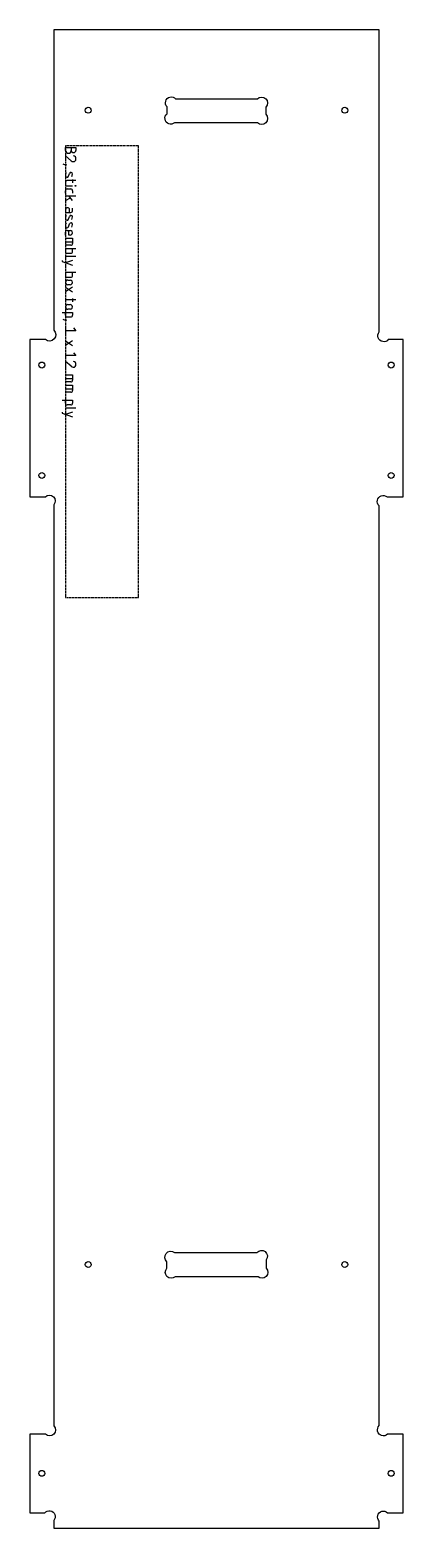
# Model space of a CAD drawing. Header units: millimetres. Extents: x -197 to -8, y -2395 to -1635.
import ezdxf

# ---------------------------------------------------------------- set-up
doc = ezdxf.new("R2010")
doc.units = ezdxf.units.MM
doc.linetypes.add('DASHED', pattern=[0.75, 0.5, -0.25])
doc.layers.get('0').update_dxf_attribs({"linetype": 'CONTINUOUS'})
doc.layers.add('1', color=7, linetype='DASHED')

msp = doc.modelspace()

# ---------------------------------------------------------------- linework, layer by layer
for p, q in [((-179.17, -1696.08), (-179.17, -1694.62)), ((-179.17, -1694.62), (-173.9, -1694.62)), ((-176.24, -1694.62), (-176.24, -1696.08)), ((-173.9, -1694.62), (-173.9, -1696.08)), ((-176.24, -1701.35), (-179.17, -1698.86)), ((-179.17, -1698.86), (-179.17, -1701.79)), ((-179.17, -1703.54), (-180.34, -1703.1)), ((-179.17, -1703.54), (-179.17, -1703.25)), ((-179.17, -1703.25), (-178.88, -1703.25)), ((-178.88, -1703.54), (-179.17, -1703.54)), ((-178.88, -1703.25), (-178.88, -1703.54)), ((-177.71, -1709.25), (-177.12, -1707.78)), ((-179.17, -1712.32), (-179.17, -1712.61)), ((-179.17, -1714.07), (-175.66, -1714.07)), ((-179.17, -1717.73), (-179.17, -1716.56)), ((-173.9, -1711.44), (-178.29, -1711.44)), ((-178.29, -1715.68), (-176.54, -1715.68)), ((-175.66, -1710.86), (-175.66, -1712.61)), ((-175.66, -1716.56), (-175.66, -1717.73)), ((-174.2, -1713.93), (-173.9, -1713.93)), ((-174.2, -1714.22), (-174.2, -1713.93)), ((-173.9, -1714.22), (-174.2, -1714.22)), ((-173.9, -1713.93), (-173.9, -1714.22)), ((-179.17, -1719.19), (-173.9, -1719.19)), ((-179.17, -1721.53), (-176.68, -1720.22)), ((-175.66, -1721.53), (-177.41, -1719.19)), ((-179.17, -1726.21), (-179.17, -1727.53)), ((-179.17, -1727.53), (-176.54, -1727.53)), ((-177.71, -1731.04), (-177.12, -1729.58)), ((-177.12, -1727.53), (-177.12, -1726.21)), ((-175.66, -1726.65), (-175.66, -1725.48)), ((-179.17, -1739.08), (-179.17, -1737.62)), ((-178.29, -1736.74), (-176.83, -1736.74)), ((-177.71, -1734.84), (-177.12, -1733.38)), ((-177.41, -1739.08), (-177.41, -1736.74)), ((-176.83, -1739.08), (-177.41, -1739.08)), ((-179.17, -1740.69), (-175.66, -1740.69)), ((-179.17, -1742.45), (-175.66, -1742.45)), ((-176.54, -1744.2), (-179.17, -1744.2)), ((-173.9, -1745.96), (-179.17, -1745.96)), ((-179.17, -1745.96), (-179.17, -1747.42)), ((-175.66, -1740.69), (-175.66, -1743.32)), ((-175.66, -1747.42), (-175.66, -1745.96)), ((-180.92, -1751.95), (-180.92, -1752.54)), ((-180.92, -1752.54), (-175.66, -1754.29)), ((-175.66, -1751.95), (-179.17, -1753.12)), ((-178.29, -1748.3), (-176.54, -1748.3)), ((-173.9, -1749.9), (-178.29, -1749.9)), ((-173.9, -1758.09), (-179.17, -1758.09)), ((-179.17, -1758.09), (-179.17, -1759.56)), ((-178.29, -1760.43), (-176.54, -1760.43)), ((-178, -1761.9), (-176.83, -1761.9)), ((-175.66, -1759.56), (-175.66, -1758.09)), ((-179.17, -1765.55), (-175.66, -1767.89)), ((-175.66, -1765.55), (-179.17, -1767.89)), ((-176.83, -1764.24), (-178, -1764.24)), ((-180.92, -1778.28), (-175.66, -1778.28)), ((-179.17, -1772.72), (-179.17, -1773.01)), ((-179.17, -1779.74), (-179.17, -1778.28)), ((-173.9, -1771.84), (-178.29, -1771.84)), ((-178, -1774.33), (-176.83, -1774.33)), ((-176.83, -1776.67), (-178, -1776.67)), ((-175.66, -1771.26), (-175.66, -1773.01)), ((-175.66, -1778.28), (-175.66, -1779.74)), ((-179.17, -1782.37), (-180.34, -1781.93)), ((-179.17, -1782.37), (-179.17, -1782.08)), ((-179.17, -1782.08), (-178.88, -1782.08)), ((-178.88, -1782.37), (-179.17, -1782.37)), ((-178.88, -1782.08), (-178.88, -1782.37)), ((-176.54, -1780.62), (-178.29, -1780.62)), ((-179.17, -1786.17), (-179.17, -1789.1)), ((-173.9, -1787.64), (-179.17, -1787.64)), ((-179.17, -1792.76), (-175.66, -1795.1)), ((-175.66, -1792.76), (-179.17, -1795.1)), ((-175.07, -1786.17), (-173.9, -1787.64)), ((-179.17, -1798.75), (-179.17, -1801.68)), ((-173.9, -1800.21), (-179.17, -1800.21)), ((-175.07, -1798.75), (-173.9, -1800.21)), ((-176.24, -1805.63), (-179.17, -1803.14)), ((-179.17, -1803.14), (-179.17, -1806.06)), ((-179.17, -1810.01), (-175.66, -1810.01)), ((-179.17, -1811.77), (-175.66, -1811.77)), ((-176.54, -1813.52), (-179.17, -1813.52)), ((-179.17, -1815.28), (-175.66, -1815.28)), ((-175.66, -1810.01), (-175.66, -1812.65)), ((-175.66, -1815.28), (-175.66, -1817.91)), ((-180.92, -1822.88), (-175.66, -1822.88)), ((-179.17, -1817.03), (-175.66, -1817.03)), ((-176.54, -1818.79), (-179.17, -1818.79)), ((-179.17, -1824.35), (-179.17, -1822.88)), ((-175.66, -1822.88), (-175.66, -1824.35)), ((-180.92, -1828.88), (-180.92, -1829.46)), ((-180.92, -1829.46), (-175.66, -1831.22)), ((-175.66, -1828.88), (-179.17, -1830.05)), ((-176.54, -1825.22), (-178.29, -1825.22)), ((-173.9, -1826.83), (-178.29, -1826.83))]:
    msp.add_line(p, q)
for points in [[(-20.17, -2343.06), (-20.17, -1876.43, -1), (-16.24, -1871.9), (-8.17, -1871.9), (-8.17, -1792.1), (-15.61, -1792.1, -1), (-20.17, -1788.2), (-20.17, -1635), (-185.17, -1635), (-185.17, -1787.26, -1), (-189.37, -1792.1), (-197.17, -1792.1), (-197.17, -1871.9), (-189.35, -1871.9, -1), (-185.17, -1875.86), (-185.17, -2343.16, -1), (-189.36, -2347.45), (-197.17, -2347.45), (-197.17, -2387.25), (-189.73, -2387.25, -1), (-185.17, -2391.15), (-185.17, -2395), (-20.17, -2395), (-20.17, -2391.56, -1), (-15.99, -2387.25), (-8.17, -2387.25), (-8.17, -2347.45), (-16.08, -2347.45, -1)], [(-81.89, -1682.1), (-123.89, -1682.1, -1), (-127.71, -1677.47), (-127.71, -1674.05, -1), (-123.37, -1669.9), (-81.97, -1669.9, -1), (-77.71, -1674.12), (-77.71, -1677.8, -1)], [(-77.47, -2258.92), (-77.47, -2263.21, -0.952783), (-81.63, -2267.52), (-123.6, -2267.52, -0.97629), (-127.77, -2263.21), (-127.77, -2259.87, -1), (-123.97, -2255.22), (-82.19, -2255.22, -0.973309)]]:
    msp.add_lwpolyline(points, format="xyb", close=True)
for centre in [(-167.67, -1675.74), (-37.67, -1675.74), (-191.17, -1805), (-14.17, -1805), (-191.17, -1861), (-14.17, -1861), (-167.67, -2261.32), (-37.67, -2261.32), (-191.17, -2367.25), (-14.17, -2367.25)]:
    msp.add_circle(centre, 1.5)
for centre, radius, start, end in [((-177.71, -1696.08), 1.46, -180, 0), ((-175.07, -1696.08), 1.17, -180, 0), ((-175.32, -1700.62), 1.18, 218.51672, 275.0861), ((-175.06, -1700.63), 1.17, -97.76862, 7.76862), ((-175.35, -1700.3), 1.46, -6.95183, 79.00657), ((-176.07, -1708.69), 3.11, 154.44676, 184.94353), ((-178.42, -1709), 0.753, 176.38213, 340.99801), ((-176.41, -1708.02), 0.752, -4.12741, 161.50754), ((-178.38, -1708.16), 2.72, -26.88988, 1.83226), ((-178.4, -1712.21), 0.779, 82.23139, 187.7686), ((-178.4, -1716.45), 0.779, 82.23139, 187.7686), ((-176.43, -1716.45), 0.779, -7.76861, 97.76862), ((-178.15, -1726.21), 1.02, 0, 180), ((-176.07, -1730.48), 3.11, 154.44676, 184.94353), ((-178.42, -1730.79), 0.753, 176.38213, 340.99801), ((-176.41, -1729.81), 0.752, -4.12741, 161.50754), ((-176.43, -1726.76), 0.779, -97.76862, 7.76862), ((-178.38, -1729.95), 2.72, -26.88988, 1.83226), ((-176.07, -1734.28), 3.11, 154.44676, 184.94353), ((-178.4, -1737.51), 0.779, 82.23139, 187.7686), ((-178.42, -1734.6), 0.753, 176.38213, 340.99801), ((-176.41, -1733.62), 0.752, -4.12741, 161.50754), ((-176.83, -1737.91), 1.17, -90, 90.00001), ((-178.38, -1733.76), 2.72, -26.88988, 1.83226), ((-178.4, -1747.52), 0.779, 172.23137, 277.76862), ((-176.43, -1743.43), 0.779, -97.76862, 7.76862), ((-176.43, -1747.52), 0.779, -97.76862, 7.76862), ((-178.4, -1750.68), 0.779, 82.23139, 187.7686), ((-178.4, -1759.66), 0.779, 172.23137, 277.76862), ((-178, -1763.07), 1.17, 90.00001, 270), ((-176.83, -1763.07), 1.17, -90, 90.00001), ((-176.43, -1759.66), 0.779, -97.76862, 7.76862), ((-178.4, -1772.61), 0.779, 82.23139, 187.7686), ((-178, -1775.5), 1.17, 90.00001, 270), ((-176.83, -1775.5), 1.17, -90, 90.00001), ((-178.4, -1779.84), 0.779, 172.23137, 277.76862), ((-176.43, -1779.84), 0.779, -97.76862, 7.76862), ((-175.32, -1804.89), 1.18, 218.51672, 275.0861), ((-175.06, -1804.91), 1.17, -97.76862, 7.76862), ((-175.35, -1804.57), 1.46, -6.95183, 79.00657), ((-176.43, -1812.75), 0.779, -97.76862, 7.76862), ((-176.43, -1818.02), 0.779, -97.76862, 7.76862), ((-178.4, -1824.45), 0.779, 172.23137, 277.76862), ((-178.4, -1827.6), 0.779, 82.23139, 187.7686), ((-176.43, -1824.45), 0.779, -97.76862, 7.76862)]:
    msp.add_arc(centre, radius, start, end)
at = {"layer": '1'}
for p, q in [((-179.17, -1693.74), (-179.17, -1922.99)), ((-142.19, -1693.74), (-179.17, -1693.74)), ((-142.19, -1922.99), (-142.19, -1693.74)), ((-179.17, -1922.99), (-142.19, -1922.99))]:
    msp.add_line(p, q, dxfattribs=at)

doc.saveas('drawing.dxf')
